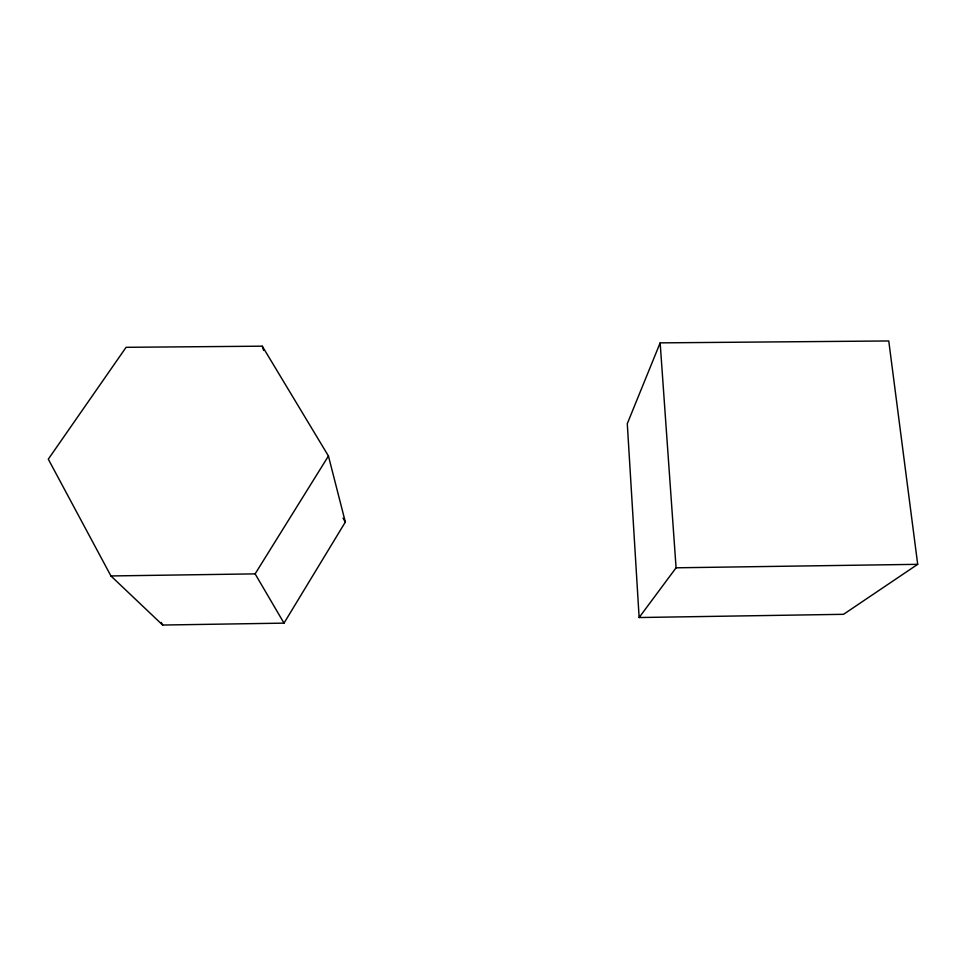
<?xml version="1.0" encoding="UTF-8"?>
<svg xmlns="http://www.w3.org/2000/svg" width="966" height="966" viewBox="0 0 966 966"><rect width="100%" height="100%" fill="white"/><g stroke="black" fill="none" stroke-linecap="round" stroke-linejoin="round"><path stroke-width="1.45" d="M660.152 342.87L627.284 423.676L639.13 617.528L843.535 614.316L917.7 564.325L888.756 340.962L660.152 342.87L676.079 567.803L639.13 617.528M284.004 623.13L345.345 522.051L328.44 456.012L262.269 346.178L126.087 347.313L48.3 459.164L110.933 575.953L162.65 625.038L284.004 623.13L255.121 573.876L110.933 575.953M255.121 573.876L328.44 456.012M676.079 567.803L917.7 564.325M343.051 518.211L345.345 522.051M161.225 622.406L162.65 625.038M262.269 346.178L263.658 350.441"/></g></svg>
